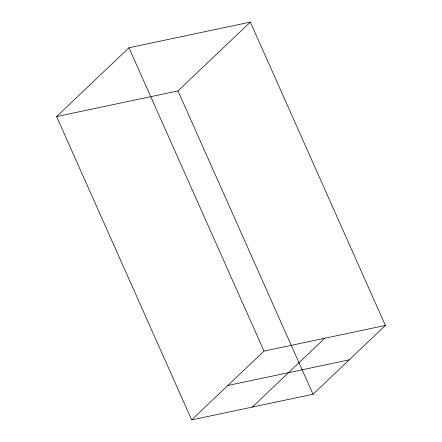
<?xml version="1.0" encoding="UTF-8"?>
<svg xmlns="http://www.w3.org/2000/svg" width="442" height="442" viewBox="0 0 442 442"><rect width="100%" height="100%" fill="white"/><g stroke="black" fill="none" stroke-linecap="round" stroke-linejoin="round"><path stroke-width="0.66" d="M56.609 116.561L128.97 47.747L250.338 22.1L385.391 325.439L313.03 394.253L191.662 419.9L56.609 116.561L177.977 90.919L250.338 22.1M191.662 419.9L264.023 351.081L385.391 325.439M252.349 407.076L324.71 338.257M227.845 385.49L349.213 359.843M177.977 90.919L313.03 394.253M128.97 47.747L264.023 351.081"/></g></svg>
